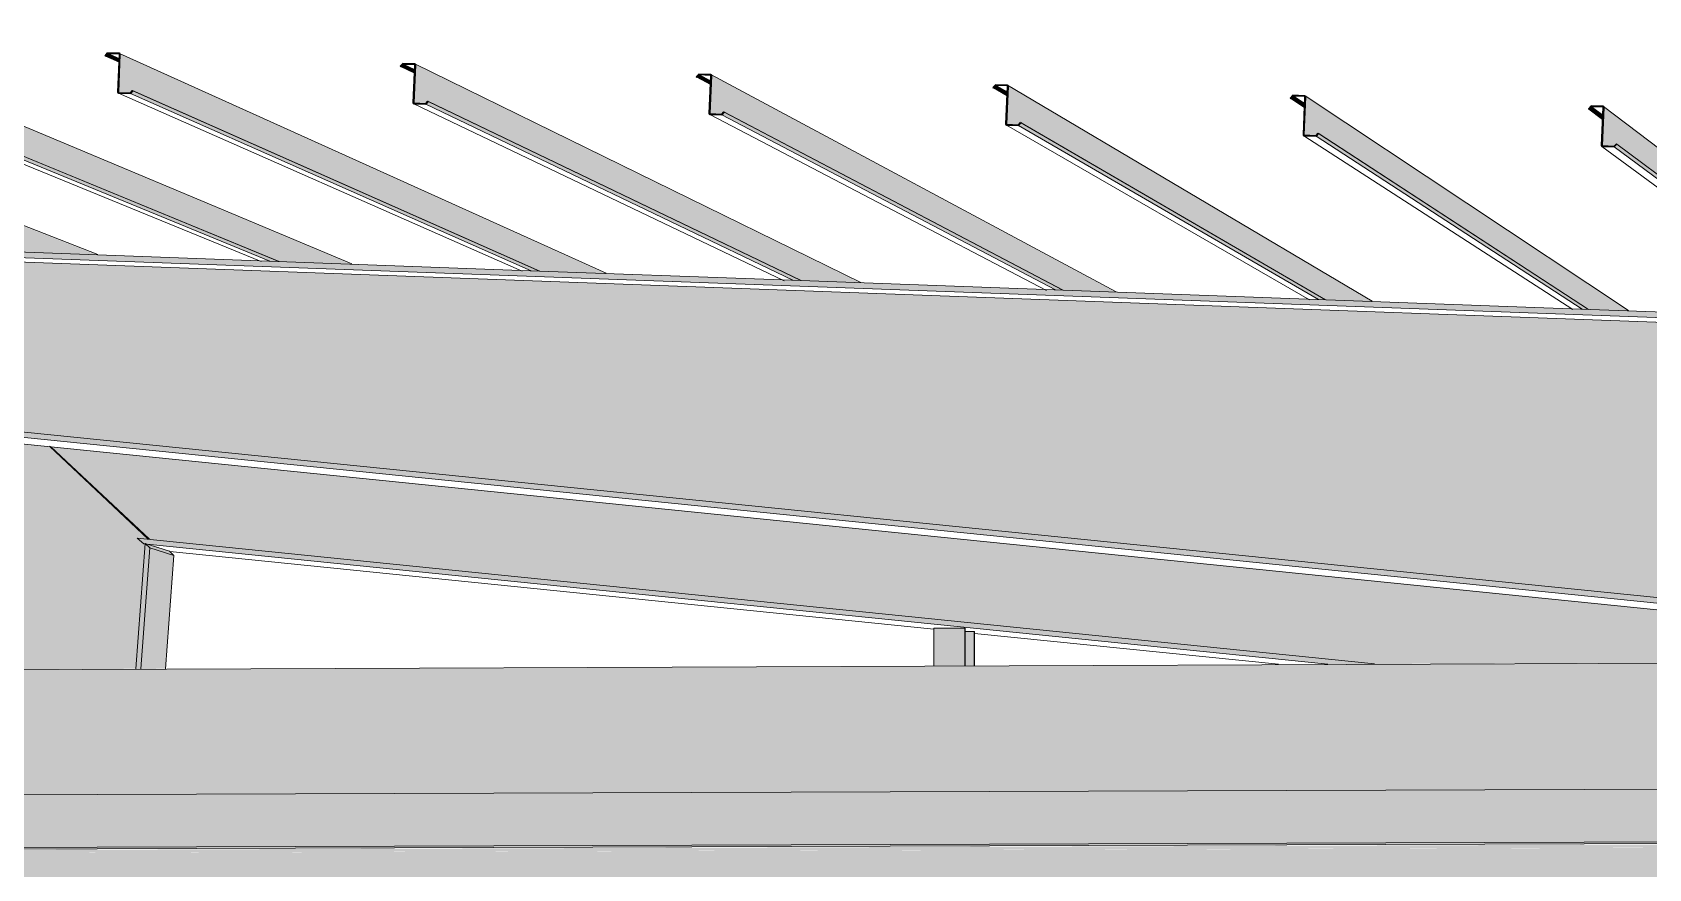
# Model space of a CAD drawing. Header units: inches. Extents: x 27328 to 121296, y -4075 to 4147.
# Drawn here: x 49626.2961 to 49626.4888, y 60.0918 to 60.1915 of the extents above; entities that cross this region are included whole.
import ezdxf

# ---------------------------------------------------------------- set-up
doc = ezdxf.new("R2010")
doc.units = ezdxf.units.IN
doc.header["$MEASUREMENT"] = 0
for name, color, linetype, lineweight in [('A-FLOR', 192, 'Continuous', 9), ('M-HVAC-DUCT', 70, 'Continuous', 9), ('S-BEAM', 12, 'Continuous', 9), ('S-COLS', 52, 'Continuous', 9)]:
    doc.layers.add(name, color=color, linetype=linetype, lineweight=lineweight)

# ---------------------------------------------------------------- blocks, each defined once
blk = doc.blocks.new('FP_272-mezzanine - perspective - structure only')
at = {"layer": 'S-BEAM'}
for p, q in [((23019.43794, 60.18712), (23019.43801, 60.18719)), ((23019.43856, 60.18417), (23019.43862, 60.18424))]:
    blk.add_line(p, q, dxfattribs=at)
blk = doc.blocks.new('FP_273-mezzanine - perspective - structure only')
at = {"layer": 'S-BEAM'}
blk.add_line((23019.5084, 60.18373), (23019.50846, 60.1838), dxfattribs=at)
blk = doc.blocks.new('FP_274-mezzanine - perspective - structure only')
at = {"layer": 'S-BEAM'}
blk.add_line((23019.54294, 60.18514), (23019.543, 60.1852), dxfattribs=at)
blk = doc.blocks.new('FP_275-mezzanine - perspective - structure only')
at = {"layer": 'S-BEAM'}
blk.add_line((23019.57921, 60.18071), (23019.57928, 60.18078), dxfattribs=at)
blk = doc.blocks.new('FP_276-mezzanine - perspective - structure only')
at = {"layer": 'S-BEAM'}
blk.add_line((23019.61422, 60.1826), (23019.61429, 60.18266), dxfattribs=at)

msp = doc.modelspace()

# ---------------------------------------------------------------- hatches: boundary and pattern name
at = {"layer": 'A-FLOR', "lineweight": 5}
msp.add_hatch(color=256, dxfattribs=at).paths.add_polyline_path([(49626.25662, 60.09425), (49626.80537, 60.09604), (49626.80537, 60.10239), (49626.25662, 60.10049), (49626.25662, 60.09602)], flags=0)
at = {"layer": 'M-HVAC-DUCT', "lineweight": 5}
for points in [[(49626.25762, 60.1086), (49626.84948, 60.11083), (49626.84943, 60.11348), (49626.8493, 60.11554), (49626.8492, 60.11639), (49626.84909, 60.11704), (49626.84897, 60.11748), (49626.84884, 60.1177), (49626.26, 60.11535), (49626.25952, 60.11514), (49626.25907, 60.1147), (49626.25865, 60.11406), (49626.25826, 60.11311), (49626.25801, 60.11224), (49626.2578, 60.11111), (49626.25765, 60.10948)], [(49626.2605, 60.10053), (49626.8487, 60.10257), (49626.84885, 60.10285), (49626.84897, 60.10325), (49626.84909, 60.10391), (49626.84922, 60.10499), (49626.84938, 60.10693), (49626.84947, 60.1095), (49626.84948, 60.11083), (49626.25762, 60.1086), (49626.2577, 60.10695), (49626.2578, 60.10602), (49626.25801, 60.10479), (49626.2583, 60.10366), (49626.25865, 60.10267), (49626.25907, 60.10183), (49626.25952, 60.10119), (49626.26, 60.10075)]]:
    msp.add_hatch(color=256, dxfattribs=at).paths.add_polyline_path(points, flags=0)
at = {"layer": 'S-BEAM', "lineweight": 5}
for points in [[(49626.30375, 60.16497), (49626.23642, 60.19135), (49626.23624, 60.18683), (49626.23637, 60.18678), (49626.23765, 60.18676), (49626.2379, 60.18704), (49626.29453, 60.16529), (49626.2951, 60.16527)], [(49626.30393, 60.16497), (49626.2364, 60.19142), (49626.23642, 60.19135), (49626.30382, 60.16497), (49626.30393, 60.16497)], [(49626.33402, 60.16387), (49626.27146, 60.19009), (49626.27127, 60.18557), (49626.2714, 60.18552), (49626.27269, 60.18551), (49626.27294, 60.18579), (49626.32555, 60.16416), (49626.33028, 60.164)], [(49626.33419, 60.16386), (49626.27143, 60.19017), (49626.27146, 60.19009), (49626.33409, 60.16386), (49626.33418, 60.16386)], [(49626.30646, 60.1879), (49626.30646, 60.18833), (49626.30511, 60.18894), (49626.30483, 60.18863), (49626.30646, 60.1879)], [(49626.36435, 60.16276), (49626.30657, 60.18884), (49626.30639, 60.18431), (49626.3065, 60.18426), (49626.30781, 60.18425), (49626.30806, 60.18453), (49626.35663, 60.16302), (49626.36118, 60.16287)], [(49626.3645, 60.16275), (49626.30655, 60.18892), (49626.30657, 60.18884), (49626.36441, 60.16276), (49626.3645, 60.16275)], [(49626.34166, 60.18658), (49626.34166, 60.18702), (49626.34031, 60.18768), (49626.34003, 60.18737), (49626.34166, 60.18658)], [(49626.39475, 60.16165), (49626.34178, 60.18758), (49626.34159, 60.18305), (49626.3417, 60.183), (49626.34302, 60.18298), (49626.34326, 60.18326), (49626.38778, 60.16189)], [(49626.39488, 60.16164), (49626.34175, 60.18766), (49626.34178, 60.18758), (49626.3948, 60.16165), (49626.39485, 60.16164)], [(49626.3255, 60.16416), (49626.27299, 60.18574), (49626.2727, 60.18541), (49626.32443, 60.1642)], [(49626.37695, 60.18524), (49626.37695, 60.1857), (49626.37559, 60.18642), (49626.37532, 60.18611), (49626.37687, 60.18528)], [(49626.42521, 60.16053), (49626.37707, 60.18632), (49626.37688, 60.18178), (49626.37697, 60.18173), (49626.37831, 60.18172), (49626.37856, 60.182), (49626.419, 60.16075)], [(49626.42532, 60.16053), (49626.37704, 60.1864), (49626.37707, 60.18632), (49626.42526, 60.16053), (49626.4253, 60.16053)], [(49626.41232, 60.18389), (49626.41233, 60.18435), (49626.41096, 60.18516), (49626.41069, 60.18485), (49626.41224, 60.18393)], [(49626.45573, 60.15942), (49626.41244, 60.18506), (49626.41225, 60.18051), (49626.41234, 60.18046), (49626.41368, 60.18045), (49626.41393, 60.18073), (49626.45029, 60.1596)], [(49626.45583, 60.15942), (49626.41241, 60.18514), (49626.41244, 60.18506), (49626.45578, 60.15942), (49626.45582, 60.15942)], [(49626.35659, 60.16302), (49626.30811, 60.18448), (49626.30782, 60.18415), (49626.35558, 60.16306)], [(49626.38775, 60.16188), (49626.34332, 60.18322), (49626.34302, 60.18288), (49626.3868, 60.16192)], [(49626.44777, 60.18251), (49626.44779, 60.18299), (49626.44642, 60.18389), (49626.44614, 60.18358), (49626.44771, 60.18255)], [(49626.48632, 60.1583), (49626.4479, 60.18379), (49626.44771, 60.17924), (49626.44779, 60.17919), (49626.44915, 60.17918), (49626.4494, 60.17946), (49626.48164, 60.15846), (49626.4848, 60.15835)], [(49626.48641, 60.1583), (49626.44787, 60.18387), (49626.4479, 60.18379), (49626.48636, 60.1583), (49626.48639, 60.1583)], [(49626.41897, 60.16074), (49626.37861, 60.18195), (49626.37831, 60.18162), (49626.41809, 60.16077)], [(49626.48332, 60.18109), (49626.48333, 60.18159), (49626.48197, 60.18262), (49626.48169, 60.18231), (49626.48325, 60.18114)], [(49626.51697, 60.15718), (49626.48345, 60.18252), (49626.48326, 60.17796), (49626.48333, 60.17792), (49626.4847, 60.1779), (49626.48495, 60.17819), (49626.51306, 60.15731)], [(49626.51704, 60.15718), (49626.48342, 60.1826), (49626.48345, 60.18252), (49626.517, 60.15718), (49626.51703, 60.15718)], [(49626.41229, 60.18046), (49626.41229, 60.18046), (49626.41229, 60.18049), (49626.41229, 60.18046)], [(49626.45027, 60.1596), (49626.41399, 60.18068), (49626.41369, 60.18035), (49626.44945, 60.15963)], [(49626.44775, 60.17919), (49626.44775, 60.17919), (49626.44775, 60.17921), (49626.44775, 60.17919)], [(49626.48163, 60.15845), (49626.44945, 60.17941), (49626.44916, 60.17908), (49626.48087, 60.15848)], [(49626.4833, 60.17791), (49626.4833, 60.17793), (49626.4833, 60.17791)], [(49626.51306, 60.1573), (49626.48501, 60.17813), (49626.48471, 60.1778), (49626.51236, 60.15733)], [(49626.55416, 60.11761), (49626.85688, 60.12519), (49626.85841, 60.12664), (49626.85815, 60.13031), (49626.85886, 60.13098), (49626.85937, 60.13139), (49626.85937, 60.13131), (49626.87368, 60.1429), (49626.23807, 60.16615), (49626.25776, 60.14762), (49626.55413, 60.11761)], [(49626.55413, 60.11694), (49626.85616, 60.12451), (49626.85687, 60.12519), (49626.55416, 60.11761), (49626.25596, 60.1478), (49626.25686, 60.14704), (49626.25702, 60.14703), (49626.25702, 60.14708), (49626.25729, 60.147), (49626.55348, 60.11701)], [(49626.45056, 60.11619), (49626.45613, 60.11621), (49626.3086, 60.1312), (49626.30941, 60.13054), (49626.30958, 60.13052), (49626.30958, 60.13056), (49626.30979, 60.1305), (49626.44773, 60.11648)], [(49626.25539, 60.09405), (49626.85076, 60.09598), (49626.85074, 60.09619), (49626.25539, 60.09424)], [(49626.25603, 60.09356), (49626.85076, 60.09551), (49626.85074, 60.09588), (49626.25592, 60.09393), (49626.25599, 60.09382), (49626.25602, 60.09365)], [(49626.25603, 60.08828), (49626.85074, 60.0901), (49626.85074, 60.09548), (49626.25603, 60.09356), (49626.25603, 60.08858)]]:
    msp.add_hatch(color=256, dxfattribs=at).paths.add_polyline_path(points, flags=0)
h = msp.add_hatch(color=256, dxfattribs=at)
h.paths.add_polyline_path([(49626.88039, 60.14321), (49626.88039, 60.14388), (49626.23493, 60.16747), (49626.23493, 60.16681), (49626.87818, 60.14329)], flags=0)
h.paths.add_polyline_path([(49626.23399, 60.16685), (49626.23399, 60.1675), (49626.23209, 60.16757), (49626.23292, 60.16688)], flags=0)
h = msp.add_hatch(color=256, dxfattribs=at)
h.paths.add_polyline_path([(49626.45612, 60.11621), (49626.55046, 60.11659), (49626.2983, 60.14213), (49626.31008, 60.13106), (49626.45352, 60.11648)], flags=0)
h.paths.add_polyline_path([(49626.58022, 60.11671), (49626.84956, 60.11775), (49626.85123, 60.11767), (49626.85307, 60.11915), (49626.85333, 60.11997), (49626.85359, 60.12072), (49626.85425, 60.12207), (49626.85508, 60.12331), (49626.85527, 60.12358), (49626.59247, 60.11701)], flags=0)
at = {"layer": 'S-COLS', "lineweight": 5}
h = msp.add_hatch(color=256, dxfattribs=at)
h.paths.add_polyline_path([(49626.2977, 59.97214), (49626.30608, 60.08387), (49626.29108, 60.08382), (49626.29108, 59.97215), (49626.2977, 59.97214)], flags=0)
h.paths.add_polyline_path([(49626.29108, 60.11555), (49626.30846, 60.11564), (49626.30957, 60.13049), (49626.30938, 60.13056), (49626.3086, 60.13121), (49626.30993, 60.13107), (49626.29815, 60.14214), (49626.29108, 60.14286), (49626.29108, 60.11564)], flags=0)
for points in [[(49626.31008, 60.13106), (49626.2983, 60.14213), (49626.29815, 60.14214), (49626.30993, 60.13107)], [(49626.31299, 60.12915), (49626.31246, 60.12965), (49626.30958, 60.13056), (49626.31012, 60.13005), (49626.31168, 60.12956)]]:
    msp.add_hatch(color=256, dxfattribs=at).paths.add_polyline_path(points, flags=0)
h = msp.add_hatch(color=256, dxfattribs=at)
h.paths.add_polyline_path([(49626.29828, 59.97205), (49626.30666, 60.08387), (49626.30608, 60.08387), (49626.2977, 59.97205)], flags=0)
h.paths.add_polyline_path([(49626.30846, 60.11562), (49626.30904, 60.11563), (49626.31012, 60.13005), (49626.30958, 60.13056), (49626.30846, 60.11563)], flags=0)
h = msp.add_hatch(color=256, dxfattribs=at)
h.paths.add_polyline_path([(49626.29828, 59.97205), (49626.30124, 59.97225), (49626.30281, 59.99329), (49626.30223, 59.99329), (49626.3022, 59.99339), (49626.30215, 59.99339), (49626.30228, 59.9947), (49626.30292, 59.99471), (49626.30449, 60.01564), (49626.30391, 60.01564), (49626.30383, 60.01587), (49626.30395, 60.01705), (49626.30459, 60.01705), (49626.30616, 60.038), (49626.30558, 60.038), (49626.30551, 60.03823), (49626.30563, 60.03941), (49626.30627, 60.03941), (49626.30784, 60.06036), (49626.30726, 60.06036), (49626.30718, 60.06059), (49626.3073, 60.06177), (49626.30795, 60.06177), (49626.30915, 60.07781), (49626.30905, 60.07781), (49626.308, 60.078), (49626.308, 60.07818), (49626.30847, 60.07818), (49626.30851, 60.0784), (49626.30847, 60.08332), (49626.3084, 60.08343), (49626.308, 60.08351), (49626.308, 60.08368), (49626.30863, 60.08371), (49626.30781, 60.08387), (49626.30666, 60.08387), (49626.29948, 59.98815)], flags=0)
h.paths.add_polyline_path([(49626.30904, 60.11562), (49626.31198, 60.11564), (49626.31299, 60.12915), (49626.31012, 60.13005), (49626.30904, 60.11563)], flags=0)
h = msp.add_hatch(color=256, dxfattribs=at)
h.paths.add_polyline_path([(49626.40727, 59.97199), (49626.40727, 60.08402), (49626.40359, 60.08401), (49626.40359, 59.972)], flags=0)
h.paths.add_polyline_path([(49626.40359, 60.116), (49626.40727, 60.11602), (49626.40727, 60.12049), (49626.40359, 60.12048), (49626.40359, 60.11609)], flags=0)
h = msp.add_hatch(color=256, dxfattribs=at)
h.paths.add_polyline_path([(49626.40727, 59.97199), (49626.40732, 59.972), (49626.40732, 60.08401), (49626.40727, 60.08402), (49626.40727, 59.97747)], flags=0)
h.paths.add_polyline_path([(49626.40727, 60.11602), (49626.40732, 60.11602), (49626.40732, 60.12047), (49626.40727, 60.12049), (49626.40727, 60.11648)], flags=0)
h = msp.add_hatch(color=256, dxfattribs=at)
h.paths.add_polyline_path([(49626.40841, 59.97209), (49626.40841, 60.07807), (49626.40731, 60.07807), (49626.40731, 59.97209)], flags=0)
h.paths.add_polyline_path([(49626.40731, 60.11602), (49626.40841, 60.11602), (49626.40841, 60.12006), (49626.40731, 60.12006), (49626.40731, 60.11609)], flags=0)
h = msp.add_hatch(color=256, dxfattribs=at)
h.paths.add_polyline_path([(49626.40841, 59.97209), (49626.40846, 59.9721), (49626.40846, 59.99349), (49626.40841, 59.99349), (49626.40841, 59.97747)], flags=0)
h.paths.add_polyline_path([(49626.40841, 59.99468), (49626.40846, 59.99468), (49626.40846, 60.01586), (49626.40841, 60.01586), (49626.40841, 59.99904)], flags=0)
h.paths.add_polyline_path([(49626.40841, 60.01709), (49626.40846, 60.01709), (49626.40846, 60.03837), (49626.40841, 60.03837), (49626.40841, 60.0173)], flags=0)
h.paths.add_polyline_path([(49626.40846, 60.0395), (49626.40846, 60.0608), (49626.40841, 60.0608), (49626.40841, 60.03951)], flags=0)
h.paths.add_polyline_path([(49626.40846, 60.06194), (49626.40846, 60.07807), (49626.40841, 60.07807), (49626.40841, 60.06195)], flags=0)
h.paths.add_polyline_path([(49626.40841, 60.11602), (49626.40846, 60.11602), (49626.40846, 60.12004), (49626.40841, 60.12006), (49626.40841, 60.11648)], flags=0)

# ---------------------------------------------------------------- linework, layer by layer
at = {"layer": 'A-FLOR', "lineweight": 13}
msp.add_line((49626.25662, 60.10049), (49626.80537, 60.10239), dxfattribs=at)
at = {"layer": 'M-HVAC-DUCT'}
for p, q in [((49626.26023, 60.11537), (49626.84877, 60.11772)), ((49626.84863, 60.10254), (49626.26075, 60.1005))]:
    msp.add_line(p, q, dxfattribs=at)
at = {"layer": 'S-BEAM'}
for p, q in [((49626.23636, 60.19145), (49626.30394, 60.16497)), ((49626.27139, 60.1902), (49626.3342, 60.16386)), ((49626.30511, 60.18894), (49626.30648, 60.18832)), ((49626.30651, 60.18894), (49626.36451, 60.16275)), ((49626.30483, 60.18863), (49626.30646, 60.1879)), ((49626.34003, 60.18737), (49626.34166, 60.18658)), ((49626.34031, 60.18768), (49626.34168, 60.18701)), ((49626.34172, 60.18769), (49626.39489, 60.16164)), ((49626.32338, 60.16416), (49626.27128, 60.18546)), ((49626.2727, 60.18541), (49626.32443, 60.1642)), ((49626.27295, 60.18578), (49626.32555, 60.16416)), ((49626.27299, 60.18574), (49626.3255, 60.16416)), ((49626.37532, 60.18611), (49626.37695, 60.18524)), ((49626.37559, 60.18642), (49626.37697, 60.18569)), ((49626.37701, 60.18642), (49626.42533, 60.16053)), ((49626.41069, 60.18485), (49626.41232, 60.18389)), ((49626.41096, 60.18516), (49626.41234, 60.18435)), ((49626.41233, 60.18511), (49626.41242, 60.18506)), ((49626.41239, 60.18516), (49626.45584, 60.15942)), ((49626.35452, 60.16302), (49626.30639, 60.18421)), ((49626.30782, 60.18415), (49626.35558, 60.16306)), ((49626.30807, 60.18452), (49626.35664, 60.16302)), ((49626.30811, 60.18448), (49626.35659, 60.16302)), ((49626.38574, 60.16187), (49626.34159, 60.18294)), ((49626.34302, 60.18288), (49626.3868, 60.16192)), ((49626.34327, 60.18326), (49626.38779, 60.16188)), ((49626.34332, 60.18322), (49626.38775, 60.16188)), ((49626.44614, 60.18358), (49626.44777, 60.18251)), ((49626.44642, 60.18389), (49626.4478, 60.18298)), ((49626.44779, 60.18384), (49626.44787, 60.18379)), ((49626.44785, 60.18389), (49626.48641, 60.1583)), ((49626.41702, 60.16072), (49626.37687, 60.18168)), ((49626.37831, 60.18162), (49626.41809, 60.16077)), ((49626.37856, 60.18199), (49626.41901, 60.16074)), ((49626.37861, 60.18195), (49626.41897, 60.16074)), ((49626.48169, 60.18231), (49626.48332, 60.18109)), ((49626.48197, 60.18262), (49626.48334, 60.18159)), ((49626.48334, 60.18257), (49626.48341, 60.18252)), ((49626.48341, 60.18262), (49626.51704, 60.15718)), ((49626.44836, 60.15957), (49626.41224, 60.18041)), ((49626.41369, 60.18035), (49626.44945, 60.15963)), ((49626.41394, 60.18072), (49626.45029, 60.1596)), ((49626.41399, 60.18068), (49626.45027, 60.1596)), ((49626.47977, 60.15842), (49626.4477, 60.17914)), ((49626.44916, 60.17908), (49626.48087, 60.15848)), ((49626.44941, 60.17945), (49626.48165, 60.15845)), ((49626.44945, 60.17941), (49626.48163, 60.15845)), ((49626.51125, 60.15726), (49626.48324, 60.17787)), ((49626.48471, 60.1778), (49626.51236, 60.15733)), ((49626.48501, 60.17813), (49626.51306, 60.1573)), ((49626.35435, 60.1631), (49626.23493, 60.16747)), ((49626.23493, 60.16681), (49626.88039, 60.14321)), ((49626.87368, 60.1429), (49626.23809, 60.16615)), ((49626.38557, 60.16196), (49626.35435, 60.1631)), ((49626.41685, 60.16082), (49626.38557, 60.16196)), ((49626.44817, 60.15967), (49626.41686, 60.16082)), ((49626.47959, 60.15853), (49626.44821, 60.15967)), ((49626.51108, 60.15738), (49626.47963, 60.15852)), ((49626.55416, 60.11761), (49626.25596, 60.1478)), ((49626.25725, 60.14701), (49626.55413, 60.11694)), ((49626.55053, 60.11652), (49626.26073, 60.14588)), ((49626.3086, 60.1312), (49626.30941, 60.13054)), ((49626.45613, 60.11621), (49626.3086, 60.1312)), ((49626.30941, 60.13054), (49626.30958, 60.13052)), ((49626.30957, 60.13048), (49626.30941, 60.13054)), ((49626.30975, 60.1305), (49626.45056, 60.11619)), ((49626.40358, 60.12035), (49626.3125, 60.12961)), ((49626.4447, 60.11617), (49626.40846, 60.11985)), ((49626.25539, 60.09424), (49626.85077, 60.09619)), ((49626.25539, 60.09405), (49626.85076, 60.09598))]:
    msp.add_line(p, q, dxfattribs=at)
at = {"layer": 'S-BEAM', "lineweight": 30}
for p, q in [((49626.30508, 60.189), (49626.30479, 60.18867)), ((49626.30479, 60.18867), (49626.30483, 60.18863)), ((49626.30483, 60.18863), (49626.30511, 60.18894)), ((49626.30647, 60.18896), (49626.30508, 60.189)), ((49626.30511, 60.18894), (49626.30647, 60.18889)), ((49626.30651, 60.18884), (49626.30632, 60.18431)), ((49626.30639, 60.18431), (49626.30657, 60.18884)), ((49626.34028, 60.18775), (49626.33998, 60.18742)), ((49626.33998, 60.18742), (49626.34003, 60.18737)), ((49626.34003, 60.18737), (49626.34031, 60.18768)), ((49626.34167, 60.1877), (49626.34028, 60.18775)), ((49626.34031, 60.18768), (49626.34167, 60.18763)), ((49626.34171, 60.18758), (49626.34153, 60.18305)), ((49626.34159, 60.18305), (49626.34178, 60.18758)), ((49626.37557, 60.18649), (49626.37527, 60.18616)), ((49626.37527, 60.18616), (49626.37532, 60.18611)), ((49626.37532, 60.18611), (49626.37559, 60.18642)), ((49626.37696, 60.18644), (49626.37557, 60.18649)), ((49626.37559, 60.18642), (49626.37696, 60.18637)), ((49626.377, 60.18632), (49626.37681, 60.18178)), ((49626.37688, 60.18178), (49626.37707, 60.18632)), ((49626.41094, 60.18522), (49626.41064, 60.18489)), ((49626.41064, 60.18489), (49626.41069, 60.18485)), ((49626.41069, 60.18485), (49626.41096, 60.18516)), ((49626.41233, 60.18517), (49626.41094, 60.18522)), ((49626.41096, 60.18516), (49626.41233, 60.18511)), ((49626.41238, 60.18506), (49626.41219, 60.18051)), ((49626.41225, 60.18051), (49626.41244, 60.18506)), ((49626.3064, 60.18428), (49626.30639, 60.18431)), ((49626.30643, 60.18426), (49626.30641, 60.18427)), ((49626.30779, 60.18421), (49626.30643, 60.18426)), ((49626.30643, 60.1842), (49626.30782, 60.18415)), ((49626.30807, 60.18452), (49626.30779, 60.18421)), ((49626.30782, 60.18415), (49626.30811, 60.18448)), ((49626.30811, 60.18448), (49626.30807, 60.18452)), ((49626.343, 60.18295), (49626.34163, 60.183)), ((49626.34163, 60.18293), (49626.34302, 60.18288)), ((49626.34327, 60.18326), (49626.343, 60.18295)), ((49626.34302, 60.18288), (49626.34332, 60.18322)), ((49626.34332, 60.18322), (49626.34327, 60.18326)), ((49626.44639, 60.18396), (49626.44609, 60.18363)), ((49626.44609, 60.18363), (49626.44614, 60.18358)), ((49626.44614, 60.18358), (49626.44642, 60.18389)), ((49626.44779, 60.18391), (49626.44639, 60.18396)), ((49626.44642, 60.18389), (49626.44779, 60.18384)), ((49626.44784, 60.18379), (49626.44765, 60.17924)), ((49626.44771, 60.17924), (49626.4479, 60.18379)), ((49626.37829, 60.18168), (49626.37692, 60.18173)), ((49626.37692, 60.18167), (49626.37831, 60.18162)), ((49626.37856, 60.18199), (49626.37829, 60.18168)), ((49626.37831, 60.18162), (49626.37861, 60.18195)), ((49626.37861, 60.18195), (49626.37856, 60.18199)), ((49626.48194, 60.18269), (49626.48164, 60.18236)), ((49626.48164, 60.18236), (49626.48169, 60.18231)), ((49626.48169, 60.18231), (49626.48197, 60.18262)), ((49626.48334, 60.18264), (49626.48194, 60.18269)), ((49626.48197, 60.18262), (49626.48334, 60.18257)), ((49626.48338, 60.18253), (49626.48319, 60.17797)), ((49626.48326, 60.17796), (49626.48345, 60.18252)), ((49626.41366, 60.18041), (49626.41229, 60.18046)), ((49626.41229, 60.1804), (49626.41369, 60.18035)), ((49626.41394, 60.18072), (49626.41366, 60.18041)), ((49626.41369, 60.18035), (49626.41399, 60.18068)), ((49626.41399, 60.18068), (49626.41394, 60.18072)), ((49626.44913, 60.17914), (49626.44775, 60.17919)), ((49626.44775, 60.17913), (49626.44916, 60.17908)), ((49626.44941, 60.17945), (49626.44913, 60.17914)), ((49626.44916, 60.17908), (49626.44945, 60.17941)), ((49626.44945, 60.17941), (49626.44941, 60.17945)), ((49626.48468, 60.17787), (49626.4833, 60.17792)), ((49626.4833, 60.17785), (49626.48471, 60.1778)), ((49626.48496, 60.17818), (49626.48468, 60.17787)), ((49626.48471, 60.1778), (49626.48501, 60.17813)), ((49626.48501, 60.17813), (49626.48496, 60.17818))]:
    msp.add_line(p, q, dxfattribs=at)
for points in [[(49626.30657, 60.18884, 0), (49626.30655, 60.18892, 0), (49626.30647, 60.18896, 0)], [(49626.30647, 60.18889, 0), (49626.3065, 60.18887, 0), (49626.30651, 60.18884, 0)], [(49626.34178, 60.18758, 0), (49626.34175, 60.18766, 0), (49626.34167, 60.1877, 0)], [(49626.34167, 60.18763, 0), (49626.3417, 60.18762, 0), (49626.34171, 60.18758, 0)], [(49626.37707, 60.18632, 0), (49626.37704, 60.1864, 0), (49626.37696, 60.18644, 0)], [(49626.37696, 60.18637, 0), (49626.37699, 60.18636, 0), (49626.377, 60.18632, 0)], [(49626.41244, 60.18506, 0), (49626.41241, 60.18514, 0), (49626.41233, 60.18517, 0)], [(49626.41235, 60.1851, 0), (49626.41236, 60.18509, 0), (49626.41238, 60.18506, 0)], [(49626.30632, 60.18431, 0), (49626.30635, 60.18423, 0), (49626.30643, 60.1842, 0)], [(49626.34153, 60.18305, 0), (49626.34156, 60.18297, 0), (49626.34163, 60.18293, 0)], [(49626.34163, 60.183, 0), (49626.3416, 60.18301, 0), (49626.34159, 60.18305, 0)], [(49626.4479, 60.18379, 0), (49626.44787, 60.18387, 0), (49626.44779, 60.18391, 0)], [(49626.44782, 60.18383, 0), (49626.44782, 60.18383, 0), (49626.44784, 60.18379, 0)], [(49626.37681, 60.18178, 0), (49626.37684, 60.1817, 0), (49626.37692, 60.18167, 0)], [(49626.37692, 60.18173, 0), (49626.37689, 60.18175, 0), (49626.37688, 60.18178, 0)], [(49626.48345, 60.18252, 0), (49626.48342, 60.1826, 0), (49626.48334, 60.18264, 0)], [(49626.48337, 60.18256, 0), (49626.48337, 60.18256, 0), (49626.48338, 60.18253, 0)], [(49626.41219, 60.18051, 0), (49626.41222, 60.18043, 0), (49626.41229, 60.1804, 0)], [(49626.41229, 60.18046, 0), (49626.41226, 60.18048, 0), (49626.41225, 60.18051, 0)], [(49626.44765, 60.17924, 0), (49626.44768, 60.17916, 0), (49626.44775, 60.17913, 0)], [(49626.44775, 60.17919, 0), (49626.44772, 60.17921, 0), (49626.44771, 60.17924, 0)], [(49626.48319, 60.17797, 0), (49626.48322, 60.17789, 0), (49626.4833, 60.17785, 0)], [(49626.4833, 60.17792, 0), (49626.48327, 60.17793, 0), (49626.48326, 60.17796, 0)]]:
    msp.add_polyline3d(points, dxfattribs=at)
at = {"layer": 'S-COLS'}
for p, q in [((49626.30993, 60.13107), (49626.29815, 60.14214)), ((49626.2983, 60.14213), (49626.31008, 60.13106)), ((49626.30958, 60.13056), (49626.30846, 60.11562)), ((49626.30904, 60.11562), (49626.31012, 60.13005)), ((49626.31012, 60.13005), (49626.30958, 60.13056)), ((49626.30958, 60.13056), (49626.31246, 60.12965)), ((49626.31299, 60.12915), (49626.31012, 60.13005)), ((49626.31112, 60.13007), (49626.31092, 60.13013)), ((49626.31198, 60.11564), (49626.31299, 60.12915)), ((49626.31246, 60.12965), (49626.31299, 60.12915)), ((49626.40359, 60.12048), (49626.40727, 60.12049)), ((49626.40359, 60.116), (49626.40359, 60.12048)), ((49626.40727, 60.12049), (49626.40732, 60.12047)), ((49626.40727, 60.11602), (49626.40727, 60.12049)), ((49626.40731, 60.12006), (49626.40841, 60.12006)), ((49626.40732, 60.11602), (49626.40732, 60.12047)), ((49626.40841, 60.12006), (49626.40846, 60.12004)), ((49626.40841, 60.11602), (49626.40841, 60.12006)), ((49626.40846, 60.12004), (49626.40846, 60.11602))]:
    msp.add_line(p, q, dxfattribs=at)

# ---------------------------------------------------------------- block references
at = {"layer": 'S-BEAM'}
for name in ['FP_272-mezzanine - perspective - structure only', 'FP_274-mezzanine - perspective - structure only', 'FP_273-mezzanine - perspective - structure only', 'FP_276-mezzanine - perspective - structure only', 'FP_275-mezzanine - perspective - structure only']:
    msp.add_blockref(name, (26606.8685, 0), dxfattribs=at)

doc.saveas('drawing.dxf')
